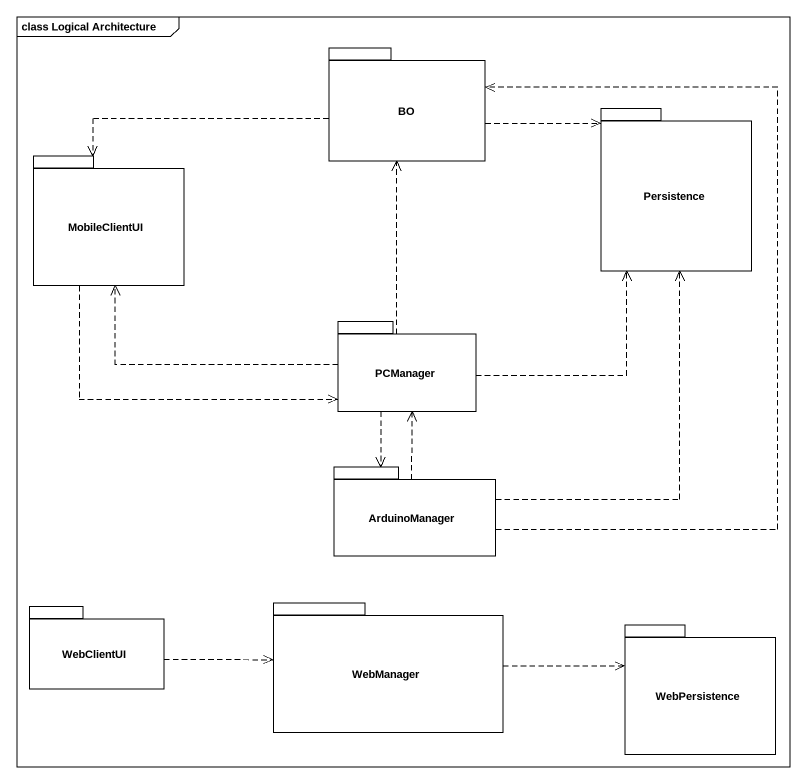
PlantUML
@startuml
mainframe class Logical Architecture
package BO {
}
package Persistence {
}
package MobileClientUI {
}
package PCManager {
}
package ArduinoManager {
}
package WebClientUI {
}
package WebManager {
}
package WebPersistence {
}
BO .right.> Persistence
BO .left.> MobileClientUI
MobileClientUI .right.> PCManager
PCManager .up.> BO
PCManager .up.> Persistence
PCManager .left.> MobileClientUI
PCManager ..> ArduinoManager
ArduinoManager .up.> BO
ArduinoManager .up.> Persistence
ArduinoManager .up.> PCManager
WebClientUI .right.> WebManager
WebManager .right.> WebPersistence
@enduml
